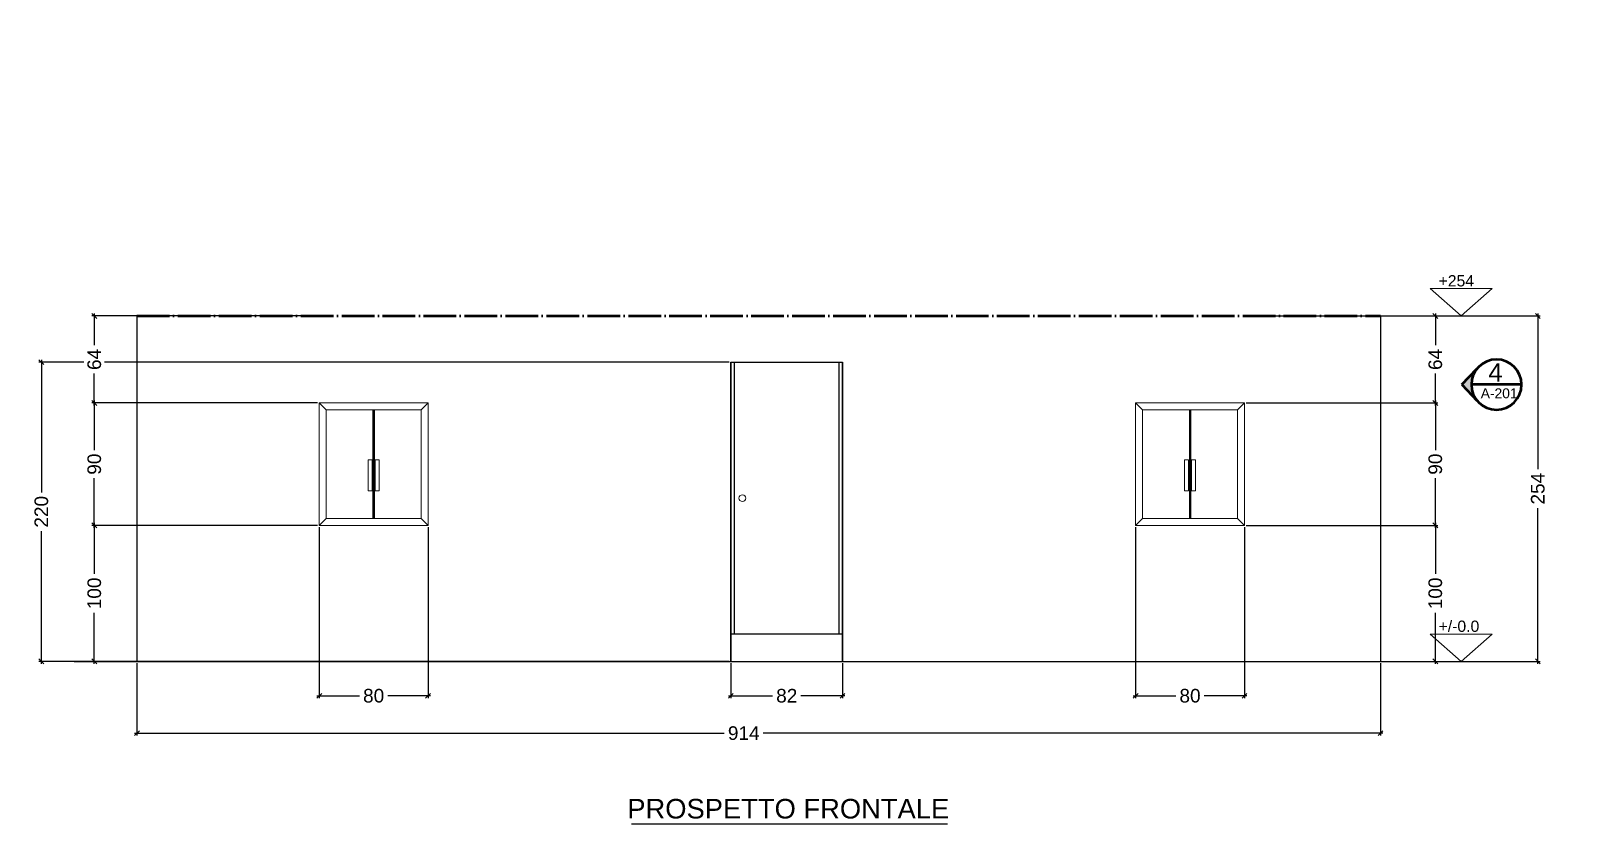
# Model space of a CAD drawing. Header units: inches. Extents: x 745 to 1928, y 308 to 2639.
# Drawn here: x 745 to 1889, y 308 to 890 of the extents above; entities that cross this region are included whole.
import ezdxf
from ezdxf.enums import TextEntityAlignment as Align

# ---------------------------------------------------------------- set-up
doc = ezdxf.new("R2010")
doc.units = ezdxf.units.IN
doc.header["$MEASUREMENT"] = 0
doc.linetypes.add('ACAD_ISO04W100', pattern=[30, 24, -3, 0, -3])
for name, color, linetype, lineweight in [('A-ELEV-MBE1', 7, 'Continuous', 25), ('A-ELEV-PATT', 8, 'Continuous', 18), ('A-FURN', 8, 'Continuous', 20), ('A-SECT-MCUT', 7, 'Continuous', 25), ('A-WALL-FULL', 7, 'Continuous', 50), ('G-ANNO-DIM', 90, 'Continuous', 18)]:
    doc.layers.add(name, color=color, linetype=linetype, lineweight=lineweight)
doc.styles.add('ARIAL', font='arial.ttf')
doc.styles.add('underline', font='arial.ttf')
doc.dimstyles.new('TICK_36', dxfattribs={"dimtxt": 10, "dimasz": 3.6, "dimexe": 1.8, "dimexo": 1.2, "dimgap": 1.8, "dimtad": 0, "dimdec": 0, "dimzin": 0, "dimdsep": 46, "dimtxsty": 'ARIAL', "dimblk": 'OBLIQUE', "dimcen": 1.8, "dimdle": 1.8, "dimclrd": 256, "dimclrt": 256, "dimadec": 0, "dimazin": 0, "dimtfac": 1, "dimtdec": 0, "dimtmove": 1, "dimatfit": 3, "dimldrblk": 'OPEN90', "dimfxl": 1, "dimtfill": 1, "dimtolj": 1, "dimtzin": 0, "dimarcsym": 0})

# ---------------------------------------------------------------- blocks, each defined once
blk = doc.blocks.new('_Oblique')
at = {"color": 0, "linetype": 'ByBlock', "lineweight": -2}
blk.add_line((-0.5, -0.5), (0.5, 0.5), dxfattribs=at)
blk = doc.blocks.new('*D7')
at = {"layer": 'Defpoints', "color": 0, "transparency": 16777216}
for p in [(1736.4, 681), (1736.4, 427), (1852, 427)]:
    blk.add_point(p, dxfattribs=at)
at = {"layer": 'G-ANNO-DIM', "color": 0, "lineweight": -2, "transparency": 16777216}
for p, q in [((1737.6, 681), (1853.8, 681)), ((1737.6, 427), (1853.8, 427))]:
    blk.add_line(p, q, dxfattribs=at)
at = {"layer": 'G-ANNO-DIM', "lineweight": -2, "transparency": 16777216}
for p, q in [((1852, 682.8), (1852, 567)), ((1852, 425.2), (1852, 541.1))]:
    blk.add_line(p, q, dxfattribs=at)
at = {"layer": 'G-ANNO-DIM', "lineweight": -2, "transparency": 16777216, "xscale": 3.6, "yscale": 3.6, "zscale": 3.6}
for p, rotation in [((1852, 681), 90), ((1852, 427), 270)]:
    blk.add_blockref('_Oblique', p, dxfattribs=dict(at, rotation=rotation))
at = {"layer": 'G-ANNO-DIM', "transparency": 16777216, "insert": (1852, 554), "char_height": 10, "attachment_point": 5, "rotation": 90, "style": 'ARIAL', "bg_fill": 3, "box_fill_scale": 1.25, "bg_fill_color": 256, "bg_fill_true_color": 13158600, "bg_fill_transparency": 0}
blk.add_mtext('\\A1;254', dxfattribs=at)
blk = doc.blocks.new('_Open90')
at = {"color": 0, "linetype": 'ByBlock', "lineweight": -2}
for p, q in [((0, 0), (-1, 0)), ((-0.5, 0.5), (0, 0)), ((0, 0), (-0.5, -0.5))]:
    blk.add_line(p, q, dxfattribs=at)
blk = doc.blocks.new('*D6')
at = {"layer": 'Defpoints', "color": 0, "transparency": 16777216}
for p in [(822.4, 427), (1736.4, 427), (1736.4, 374.2)]:
    blk.add_point(p, dxfattribs=at)
at = {"layer": 'G-ANNO-DIM', "color": 0, "lineweight": -2, "transparency": 16777216}
for p, q in [((822.4, 425.8), (822.4, 372.4)), ((1736.4, 425.8), (1736.4, 372.4))]:
    blk.add_line(p, q, dxfattribs=at)
at = {"layer": 'G-ANNO-DIM', "lineweight": -2, "transparency": 16777216}
for p, q in [((820.6, 374.2), (1255.6, 374.2)), ((1738.2, 374.2), (1281.2, 374.2))]:
    blk.add_line(p, q, dxfattribs=at)
at = {"layer": 'G-ANNO-DIM', "lineweight": -2, "transparency": 16777216, "xscale": 3.6, "yscale": 3.6, "zscale": 3.6, "rotation": 180}
blk.add_blockref('_Oblique', (822.4, 374.2), dxfattribs=at)
at = {"layer": 'G-ANNO-DIM', "lineweight": -2, "transparency": 16777216, "xscale": 3.6, "yscale": 3.6, "zscale": 3.6}
blk.add_blockref('_Oblique', (1736.4, 374.2), dxfattribs=at)
at = {"layer": 'G-ANNO-DIM', "transparency": 16777216, "insert": (1268.4, 374.2), "char_height": 10, "attachment_point": 5, "style": 'ARIAL', "bg_fill": 3, "box_fill_scale": 1.25, "bg_fill_color": 256, "bg_fill_true_color": 13158600, "bg_fill_transparency": 0}
blk.add_mtext('\\A1;914', dxfattribs=at)
blk = doc.blocks.new('*D22')
at = {"layer": 'Defpoints', "color": 0, "transparency": 16777216}
for p in [(1753.4, 1977.2), (1753.4, 1723.2), (1881.4, 1723.2), (956.4, 617), (791.1, 527), (956.4, 527)]:
    blk.add_point(p, dxfattribs=at)
at = {"layer": 'G-ANNO-DIM', "color": 0, "lineweight": -2, "transparency": 16777216}
for p, q in [((1754.6, 1977.2), (1883.2, 1977.2)), ((1754.6, 1723.2), (1883.2, 1723.2)), ((955.2, 617), (789.3, 617)), ((955.2, 527), (789.3, 527))]:
    blk.add_line(p, q, dxfattribs=at)
at = {"layer": 'G-ANNO-DIM', "lineweight": -2, "transparency": 16777216}
for p, q in [((1881.4, 1979), (1881.4, 1863.1)), ((1881.4, 1721.4), (1881.4, 1837.3)), ((791.1, 618.8), (791.1, 581)), ((791.1, 525.2), (791.1, 563.1))]:
    blk.add_line(p, q, dxfattribs=at)
at = {"layer": 'G-ANNO-DIM', "lineweight": -2, "transparency": 16777216, "xscale": 3.6, "yscale": 3.6, "zscale": 3.6}
for p, rotation in [((1881.4, 1977.2), 90), ((1881.4, 1723.2), 270), ((791.1, 617), 90), ((791.1, 527), 270)]:
    blk.add_blockref('_Oblique', p, dxfattribs=dict(at, rotation=rotation))
at = {"layer": 'G-ANNO-DIM', "transparency": 16777216, "char_height": 10, "attachment_point": 5, "rotation": 90, "style": 'ARIAL', "bg_fill": 3, "box_fill_scale": 1.25, "bg_fill_color": 256, "bg_fill_true_color": 13158600, "bg_fill_transparency": 0}
for s, insert in [('\\A1;254', (1881.4, 1850.2)), ('\\A1;90', (791.1, 572))]:
    blk.add_mtext(s, dxfattribs=dict(at, insert=insert))
blk = doc.blocks.new('*D21')
at = {"layer": 'Defpoints', "color": 0, "transparency": 16777216}
for p in [(839.4, 1723.2), (1439.4, 1723.2), (1439.4, 1679.7), (1258.9, 647), (752.2, 427), (1258.9, 427)]:
    blk.add_point(p, dxfattribs=at)
at = {"layer": 'G-ANNO-DIM', "color": 0, "lineweight": -2, "transparency": 16777216}
for p, q in [((839.4, 1722), (839.4, 1677.9)), ((1439.4, 1722), (1439.4, 1677.9)), ((1257.7, 647), (750.4, 647)), ((1257.7, 427), (750.4, 427))]:
    blk.add_line(p, q, dxfattribs=at)
at = {"layer": 'G-ANNO-DIM', "lineweight": -2, "transparency": 16777216}
for p, q in [((837.6, 1679.7), (1126.6, 1679.7)), ((1441.2, 1679.7), (1152.3, 1679.7)), ((752.2, 648.8), (752.2, 550)), ((752.2, 425.2), (752.2, 524.1))]:
    blk.add_line(p, q, dxfattribs=at)
at = {"layer": 'G-ANNO-DIM', "lineweight": -2, "transparency": 16777216, "xscale": 3.6, "yscale": 3.6, "zscale": 3.6}
for p, rotation in [((839.4, 1679.7), 180), ((752.2, 647), 90), ((752.2, 427), 270)]:
    blk.add_blockref('_Oblique', p, dxfattribs=dict(at, rotation=rotation))
blk.add_blockref('_Oblique', (1439.4, 1679.7), dxfattribs=at)
at = {"layer": 'G-ANNO-DIM', "transparency": 16777216, "insert": (1139.4, 1679.7), "char_height": 10, "attachment_point": 5, "style": 'ARIAL', "bg_fill": 3, "box_fill_scale": 1.25, "bg_fill_color": 256, "bg_fill_true_color": 13158600, "bg_fill_transparency": 0}
blk.add_mtext('\\A1;600', dxfattribs=at)
at = {"layer": 'G-ANNO-DIM', "transparency": 16777216, "insert": (752.2, 537), "char_height": 10, "attachment_point": 5, "rotation": 90, "style": 'ARIAL', "bg_fill": 3, "box_fill_scale": 1.25, "bg_fill_color": 256, "bg_fill_true_color": 13158600, "bg_fill_transparency": 0}
blk.add_mtext('\\A1;220', dxfattribs=at)
blk = doc.blocks.new('*D23')
at = {"layer": 'Defpoints', "color": 0, "transparency": 16777216}
for p in [(1439.4, 1723.2), (1753.4, 1723.2), (1753.4, 1679.7), (791.1, 681), (956.4, 681), (956.4, 617)]:
    blk.add_point(p, dxfattribs=at)
at = {"layer": 'G-ANNO-DIM', "color": 0, "lineweight": -2, "transparency": 16777216}
for p, q in [((1439.4, 1722), (1439.4, 1677.9)), ((1753.4, 1722), (1753.4, 1677.9)), ((955.2, 681), (789.3, 681)), ((955.2, 617), (789.3, 617))]:
    blk.add_line(p, q, dxfattribs=at)
at = {"layer": 'G-ANNO-DIM', "lineweight": -2, "transparency": 16777216}
for p, q in [((1437.6, 1679.7), (1595.3, 1679.7)), ((1755.2, 1679.7), (1621, 1679.7)), ((791.1, 682.8), (791.1, 658)), ((791.1, 615.2), (791.1, 640.1))]:
    blk.add_line(p, q, dxfattribs=at)
at = {"layer": 'G-ANNO-DIM', "lineweight": -2, "transparency": 16777216, "xscale": 3.6, "yscale": 3.6, "zscale": 3.6}
for p, rotation in [((1439.4, 1679.7), 180), ((791.1, 681), 90), ((791.1, 617), 270)]:
    blk.add_blockref('_Oblique', p, dxfattribs=dict(at, rotation=rotation))
blk.add_blockref('_Oblique', (1753.4, 1679.7), dxfattribs=at)
at = {"layer": 'G-ANNO-DIM', "transparency": 16777216, "insert": (1608.2, 1679.7), "char_height": 10, "attachment_point": 5, "style": 'ARIAL', "bg_fill": 3, "box_fill_scale": 1.25, "bg_fill_color": 256, "bg_fill_true_color": 13158600, "bg_fill_transparency": 0}
blk.add_mtext('\\A1;314', dxfattribs=at)
at = {"layer": 'G-ANNO-DIM', "transparency": 16777216, "insert": (791.1, 649), "char_height": 10, "attachment_point": 5, "rotation": 90, "style": 'ARIAL', "bg_fill": 3, "box_fill_scale": 1.25, "bg_fill_color": 256, "bg_fill_true_color": 13158600, "bg_fill_transparency": 0}
blk.add_mtext('\\A1;64', dxfattribs=at)
blk = doc.blocks.new('*D24')
at = {"layer": 'Defpoints', "color": 0, "transparency": 16777216}
for p in [(839.4, 1723.2), (1753.4, 1723.2), (1753.4, 1633.5), (956.4, 527), (791.1, 427), (956.4, 427)]:
    blk.add_point(p, dxfattribs=at)
at = {"layer": 'G-ANNO-DIM', "color": 0, "lineweight": -2, "transparency": 16777216}
for p, q in [((839.4, 1722), (839.4, 1631.7)), ((1753.4, 1722), (1753.4, 1631.7)), ((955.2, 527), (789.3, 527)), ((955.2, 427), (789.3, 427))]:
    blk.add_line(p, q, dxfattribs=at)
at = {"layer": 'G-ANNO-DIM', "lineweight": -2, "transparency": 16777216}
for p, q in [((837.6, 1633.5), (1280.2, 1633.5)), ((1755.2, 1633.5), (1305.8, 1633.5)), ((791.1, 528.8), (791.1, 489.4)), ((791.1, 425.2), (791.1, 464.7))]:
    blk.add_line(p, q, dxfattribs=at)
at = {"layer": 'G-ANNO-DIM', "lineweight": -2, "transparency": 16777216, "xscale": 3.6, "yscale": 3.6, "zscale": 3.6}
for p, rotation in [((839.4, 1633.5), 180), ((791.1, 527), 90), ((791.1, 427), 270)]:
    blk.add_blockref('_Oblique', p, dxfattribs=dict(at, rotation=rotation))
blk.add_blockref('_Oblique', (1753.4, 1633.5), dxfattribs=at)
at = {"layer": 'G-ANNO-DIM', "transparency": 16777216, "insert": (1293, 1633.5), "char_height": 10, "attachment_point": 5, "style": 'ARIAL', "bg_fill": 3, "box_fill_scale": 1.25, "bg_fill_color": 256, "bg_fill_true_color": 13158600, "bg_fill_transparency": 0}
blk.add_mtext('\\A1;914', dxfattribs=at)
at = {"layer": 'G-ANNO-DIM', "transparency": 16777216, "insert": (791.1, 477), "char_height": 10, "attachment_point": 5, "rotation": 90, "style": 'ARIAL', "bg_fill": 3, "box_fill_scale": 1.25, "bg_fill_color": 256, "bg_fill_true_color": 13158600, "bg_fill_transparency": 0}
blk.add_mtext('\\A1;100', dxfattribs=at)
blk = doc.blocks.new('wall elev section')
h = blk.add_hatch(color=256)
h.dxf.hatch_style = 1
h.paths.add_polyline_path([(-10.6, -11.2), (0, 0), (-10.6, 11.2, -0.171451), (-6.7, 0, -0.171451)])
for p, q in [((0, 0), (-10.6, 11.2)), ((-42.3, 0), (-6.7, 0)), ((0, 0), (-10.6, -11.2))]:
    blk.add_line(p, q)
blk.add_circle((-24.5, 0), 17.8)
at = {"style": 'ARIAL'}
for tag, height, p in [('A', 13, (-24.2, 8.7)), ('A-301', 7, (-24.6, -6.1))]:
    blk.add_attdef(tag, text='', height=height, dxfattribs=at).set_placement(p, align=Align.MIDDLE_CENTER)
blk = doc.blocks.new('*D18')
at = {"layer": 'Defpoints', "color": 0, "transparency": 16777216}
for p in [(1636.4, 617), (1776.7, 617), (1636.4, 527)]:
    blk.add_point(p, dxfattribs=at)
at = {"layer": 'G-ANNO-DIM', "lineweight": -2, "transparency": 16777216}
for p, q in [((1776.7, 618.8), (1776.7, 581)), ((1776.7, 525.2), (1776.7, 563.1))]:
    blk.add_line(p, q, dxfattribs=at)
at = {"layer": 'G-ANNO-DIM', "color": 0, "lineweight": -2, "transparency": 16777216}
for p, q in [((1637.6, 617), (1778.5, 617)), ((1637.6, 527), (1778.5, 527))]:
    blk.add_line(p, q, dxfattribs=at)
at = {"layer": 'G-ANNO-DIM', "lineweight": -2, "transparency": 16777216, "xscale": 3.6, "yscale": 3.6, "zscale": 3.6}
for p, rotation in [((1776.7, 617), 90), ((1776.7, 527), 270)]:
    blk.add_blockref('_Oblique', p, dxfattribs=dict(at, rotation=rotation))
at = {"layer": 'G-ANNO-DIM', "transparency": 16777216, "insert": (1776.7, 572), "char_height": 10, "attachment_point": 5, "rotation": 90, "style": 'ARIAL', "bg_fill": 3, "box_fill_scale": 1.25, "bg_fill_color": 256, "bg_fill_true_color": 13158600, "bg_fill_transparency": 0}
blk.add_mtext('\\A1;90', dxfattribs=at)
blk = doc.blocks.new('*D19')
at = {"layer": 'Defpoints', "color": 0, "transparency": 16777216}
for p in [(1636.4, 681), (1776.7, 681), (1636.4, 617)]:
    blk.add_point(p, dxfattribs=at)
at = {"layer": 'G-ANNO-DIM', "color": 0, "lineweight": -2, "transparency": 16777216}
for p, q in [((1637.6, 681), (1778.5, 681)), ((1637.6, 617), (1778.5, 617))]:
    blk.add_line(p, q, dxfattribs=at)
at = {"layer": 'G-ANNO-DIM', "lineweight": -2, "transparency": 16777216}
for p, q in [((1776.7, 682.8), (1776.7, 658)), ((1776.7, 615.2), (1776.7, 640.1))]:
    blk.add_line(p, q, dxfattribs=at)
at = {"layer": 'G-ANNO-DIM', "lineweight": -2, "transparency": 16777216, "xscale": 3.6, "yscale": 3.6, "zscale": 3.6}
for p, rotation in [((1776.7, 681), 90), ((1776.7, 617), 270)]:
    blk.add_blockref('_Oblique', p, dxfattribs=dict(at, rotation=rotation))
at = {"layer": 'G-ANNO-DIM', "transparency": 16777216, "insert": (1776.7, 649), "char_height": 10, "attachment_point": 5, "rotation": 90, "style": 'ARIAL', "bg_fill": 3, "box_fill_scale": 1.25, "bg_fill_color": 256, "bg_fill_true_color": 13158600, "bg_fill_transparency": 0}
blk.add_mtext('\\A1;64', dxfattribs=at)
blk = doc.blocks.new('*D20')
at = {"layer": 'Defpoints', "color": 0, "transparency": 16777216}
for p in [(1636.4, 527), (1636.4, 427), (1776.7, 427)]:
    blk.add_point(p, dxfattribs=at)
at = {"layer": 'G-ANNO-DIM', "color": 0, "lineweight": -2, "transparency": 16777216}
for p, q in [((1637.6, 527), (1778.5, 527)), ((1637.6, 427), (1778.5, 427))]:
    blk.add_line(p, q, dxfattribs=at)
at = {"layer": 'G-ANNO-DIM', "lineweight": -2, "transparency": 16777216}
for p, q in [((1776.7, 528.8), (1776.7, 489.4)), ((1776.7, 425.2), (1776.7, 464.7))]:
    blk.add_line(p, q, dxfattribs=at)
at = {"layer": 'G-ANNO-DIM', "lineweight": -2, "transparency": 16777216, "xscale": 3.6, "yscale": 3.6, "zscale": 3.6}
for p, rotation in [((1776.7, 527), 90), ((1776.7, 427), 270)]:
    blk.add_blockref('_Oblique', p, dxfattribs=dict(at, rotation=rotation))
at = {"layer": 'G-ANNO-DIM', "transparency": 16777216, "insert": (1776.7, 477), "char_height": 10, "attachment_point": 5, "rotation": 90, "style": 'ARIAL', "bg_fill": 3, "box_fill_scale": 1.25, "bg_fill_color": 256, "bg_fill_true_color": 13158600, "bg_fill_transparency": 0}
blk.add_mtext('\\A1;100', dxfattribs=at)
blk = doc.blocks.new('*D25')
at = {"layer": 'Defpoints', "color": 0, "transparency": 16777216}
for p in [(956.4, 527), (1036.4, 527), (1036.4, 401.7)]:
    blk.add_point(p, dxfattribs=at)
at = {"layer": 'G-ANNO-DIM', "color": 0, "lineweight": -2, "transparency": 16777216}
for p, q in [((956.4, 525.8), (956.4, 399.9)), ((1036.4, 525.8), (1036.4, 399.9))]:
    blk.add_line(p, q, dxfattribs=at)
at = {"layer": 'G-ANNO-DIM', "lineweight": -2, "transparency": 16777216}
for p, q in [((954.6, 401.7), (987.5, 401.7)), ((1038.2, 401.7), (1005.4, 401.7))]:
    blk.add_line(p, q, dxfattribs=at)
at = {"layer": 'G-ANNO-DIM', "lineweight": -2, "transparency": 16777216, "xscale": 3.6, "yscale": 3.6, "zscale": 3.6, "rotation": 180}
blk.add_blockref('_Oblique', (956.4, 401.7), dxfattribs=at)
at = {"layer": 'G-ANNO-DIM', "lineweight": -2, "transparency": 16777216, "xscale": 3.6, "yscale": 3.6, "zscale": 3.6}
blk.add_blockref('_Oblique', (1036.4, 401.7), dxfattribs=at)
at = {"layer": 'G-ANNO-DIM', "transparency": 16777216, "insert": (996.4, 401.7), "char_height": 10, "attachment_point": 5, "style": 'ARIAL', "bg_fill": 3, "box_fill_scale": 1.25, "bg_fill_color": 256, "bg_fill_true_color": 13158600, "bg_fill_transparency": 0}
blk.add_mtext('\\A1;80', dxfattribs=at)
blk = doc.blocks.new('*D26')
at = {"layer": 'Defpoints', "color": 0, "transparency": 16777216}
for p in [(1258.9, 427), (1341, 427), (1341, 401.7)]:
    blk.add_point(p, dxfattribs=at)
at = {"layer": 'G-ANNO-DIM', "color": 0, "lineweight": -2, "transparency": 16777216}
for p, q in [((1258.9, 425.8), (1258.9, 399.9)), ((1341, 425.8), (1341, 399.9))]:
    blk.add_line(p, q, dxfattribs=at)
at = {"layer": 'G-ANNO-DIM', "lineweight": -2, "transparency": 16777216}
for p, q in [((1257.1, 401.7), (1291.1, 401.7)), ((1342.8, 401.7), (1308.9, 401.7))]:
    blk.add_line(p, q, dxfattribs=at)
at = {"layer": 'G-ANNO-DIM', "lineweight": -2, "transparency": 16777216, "xscale": 3.6, "yscale": 3.6, "zscale": 3.6, "rotation": 180}
blk.add_blockref('_Oblique', (1258.9, 401.7), dxfattribs=at)
at = {"layer": 'G-ANNO-DIM', "lineweight": -2, "transparency": 16777216, "xscale": 3.6, "yscale": 3.6, "zscale": 3.6}
blk.add_blockref('_Oblique', (1341, 401.7), dxfattribs=at)
at = {"layer": 'G-ANNO-DIM', "transparency": 16777216, "insert": (1300, 401.7), "char_height": 10, "attachment_point": 5, "style": 'ARIAL', "bg_fill": 3, "box_fill_scale": 1.25, "bg_fill_color": 256, "bg_fill_true_color": 13158600, "bg_fill_transparency": 0}
blk.add_mtext('\\A1;82', dxfattribs=at)
blk = doc.blocks.new('*D27')
at = {"layer": 'Defpoints', "color": 0, "transparency": 16777216}
for p in [(1556.4, 527), (1636.4, 527), (1636.4, 401.7)]:
    blk.add_point(p, dxfattribs=at)
at = {"layer": 'G-ANNO-DIM', "color": 0, "lineweight": -2, "transparency": 16777216}
for p, q in [((1556.4, 525.8), (1556.4, 399.9)), ((1636.4, 525.8), (1636.4, 399.9))]:
    blk.add_line(p, q, dxfattribs=at)
at = {"layer": 'G-ANNO-DIM', "lineweight": -2, "transparency": 16777216}
for p, q in [((1554.6, 401.7), (1587.5, 401.7)), ((1638.2, 401.7), (1605.4, 401.7))]:
    blk.add_line(p, q, dxfattribs=at)
at = {"layer": 'G-ANNO-DIM', "lineweight": -2, "transparency": 16777216, "xscale": 3.6, "yscale": 3.6, "zscale": 3.6, "rotation": 180}
blk.add_blockref('_Oblique', (1556.4, 401.7), dxfattribs=at)
at = {"layer": 'G-ANNO-DIM', "lineweight": -2, "transparency": 16777216, "xscale": 3.6, "yscale": 3.6, "zscale": 3.6}
blk.add_blockref('_Oblique', (1636.4, 401.7), dxfattribs=at)
at = {"layer": 'G-ANNO-DIM', "transparency": 16777216, "insert": (1596.4, 401.7), "char_height": 10, "attachment_point": 5, "style": 'ARIAL', "bg_fill": 3, "box_fill_scale": 1.25, "bg_fill_color": 256, "bg_fill_true_color": 13158600, "bg_fill_transparency": 0}
blk.add_mtext('\\A1;80', dxfattribs=at)

msp = doc.modelspace()

# ---------------------------------------------------------------- linework, layer by layer
msp.add_line((1185.8, 307.5), (1418.1, 307.5))
at = {"layer": 'A-ELEV-MBE1'}
for p, q in [((1258.9, 647), (1258.9, 427)), ((1258.9, 647), (1341, 647)), ((1258.9, 427), (1258.9, 647)), ((1261.4, 647), (1261.4, 447)), ((1338.4, 647), (1338.4, 447)), ((1341, 647), (1341, 427)), ((1341, 427), (1341, 647)), ((1341, 447), (1258.9, 447))]:
    msp.add_line(p, q, dxfattribs=at)
at = {"layer": 'A-ELEV-PATT'}
for p, q in [((995.4, 575.1), (992.4, 575.1)), ((992.4, 575.1), (992.4, 552.5)), ((995.4, 552.5), (995.4, 575.1)), ((997.4, 575.1), (1000.5, 575.1)), ((997.4, 552.5), (997.4, 575.1)), ((1000.5, 575.1), (1000.5, 552.5)), ((1595.4, 575.1), (1592.4, 575.1)), ((1592.4, 575.1), (1592.4, 552.5)), ((1595.4, 552.5), (1595.4, 575.1)), ((1597.4, 575.1), (1600.5, 575.1)), ((1597.4, 552.5), (1597.4, 575.1)), ((1600.5, 575.1), (1600.5, 552.5))]:
    msp.add_line(p, q, dxfattribs=at)
at = {"layer": 'A-FURN'}
for p, q in [((956.4, 527), (956.4, 617)), ((956.4, 617), (1036.4, 617)), ((961.4, 612), (956.4, 617)), ((1031.4, 612), (961.4, 612)), ((961.4, 612), (961.4, 532)), ((995.9, 612), (996.4, 612)), ((995.9, 612), (995.9, 532)), ((996.4, 612), (996.4, 532)), ((996.4, 612), (996.9, 612)), ((996.9, 612), (996.9, 532)), ((1031.4, 612), (1036.4, 617)), ((1031.4, 532), (1031.4, 612)), ((1036.4, 617), (1036.4, 527)), ((1556.4, 527), (1556.4, 617)), ((1556.4, 617), (1636.4, 617)), ((1561.4, 612), (1556.4, 617)), ((1631.4, 612), (1561.4, 612)), ((1561.4, 612), (1561.4, 532)), ((1595.9, 612), (1596.4, 612)), ((1595.9, 612), (1595.9, 532)), ((1596.4, 612), (1596.4, 532)), ((1596.4, 612), (1596.9, 612)), ((1596.9, 612), (1596.9, 532)), ((1631.4, 612), (1636.4, 617)), ((1631.4, 532), (1631.4, 612)), ((1636.4, 617), (1636.4, 527)), ((995.4, 552.5), (992.4, 552.5)), ((1000.5, 552.5), (997.4, 552.5)), ((1595.4, 552.5), (1592.4, 552.5)), ((1600.5, 552.5), (1597.4, 552.5)), ((956.4, 527), (961.4, 532)), ((1036.4, 527), (956.4, 527)), ((961.4, 532), (1031.4, 532)), ((1036.4, 527), (1031.4, 532)), ((1556.4, 527), (1561.4, 532)), ((1636.4, 527), (1556.4, 527)), ((1561.4, 532), (1631.4, 532)), ((1636.4, 527), (1631.4, 532))]:
    msp.add_line(p, q, dxfattribs=at)
at = {"layer": 'A-FURN', "ltscale": 0.8}
msp.add_circle((1267.4, 547), 2.5, dxfattribs=at)
at = {"layer": 'A-SECT-MCUT'}
for p, q in [((822.4, 681), (822.4, 427)), ((1736.4, 681), (1736.4, 427)), ((776.4, 427), (1796.4, 427))]:
    msp.add_line(p, q, dxfattribs=at)

# ---------------------------------------------------------------- texts
at = {"style": 'underline'}
msp.add_text('PROSPETTO FRONTALE', height=14.381, dxfattribs=at).set_placement((1182.8, 311.5))
at = {"layer": 'G-ANNO-DIM', "style": 'underline'}
msp.add_text('+254', height=8.28, dxfattribs=at).set_placement((1779.1, 702.7))

# ---------------------------------------------------------------- next in the draw order: dimensions: what is measured, and where the dimension line sits
at = {"layer": 'G-ANNO-DIM'}
dim = msp.add_linear_dim(base=(1852, 427), p1=(1736.4, 681), p2=(1736.4, 427), angle=90, dimstyle='TICK_36', dxfattribs=at)
dim.commit()
dim.dimension.update_dxf_attribs({"geometry": '*D7', "text_midpoint": (1852, 554)})

# ---------------------------------------------------------------- next in the draw order: hatches: boundary and pattern name
h = msp.add_hatch(color=256, dxfattribs=at)
h.dxf.hatch_style = 1
h.paths.add_polyline_path([(1818.5, 701.1), (1773, 701.1), (1795.7, 681)], flags=17)
h.paths.add_polyline_path([(1773, 701.1), (1795.7, 681), (1818.5, 701.1)])
h = msp.add_hatch(color=256, dxfattribs=at)
h.dxf.hatch_style = 1
h.paths.add_polyline_path([(1818.5, 447.1), (1773, 447.1), (1795.7, 427)], flags=17)
h.paths.add_polyline_path([(1773, 447.1), (1795.7, 427), (1818.5, 447.1)])

# ---------------------------------------------------------------- next in the draw order: linework, layer by layer
for points in [[(1773, 701.1), (1795.7, 681), (1818.5, 701.1)], [(1773, 447.1), (1795.7, 427), (1818.5, 447.1)]]:
    msp.add_lwpolyline(points, close=True, dxfattribs=at)

# ---------------------------------------------------------------- next in the draw order: texts
at = {"layer": 'G-ANNO-DIM', "style": 'underline'}
msp.add_text('+/-0.0', height=8.28, dxfattribs=at).set_placement((1779.1, 448.7))

# ---------------------------------------------------------------- next in the draw order: dimensions: what is measured, and where the dimension line sits
at = {"layer": 'G-ANNO-DIM'}
dim = msp.add_linear_dim(base=(1736.4, 374.2), p1=(822.4, 427), p2=(1736.4, 427), dimstyle='TICK_36', override={"dimtmove": 0}, dxfattribs=at)
dim.commit()
dim.dimension.update_dxf_attribs({"geometry": '*D6', "text_midpoint": (1268.4, 374.2), "dimtype": 160})

# ---------------------------------------------------------------- next in the draw order: dimensions: what is measured, and where the dimension line sits
dim = msp.add_linear_dim(base=(1881.4, 1723.2), p1=(1753.4, 1977.2), p2=(1753.4, 1723.2), angle=90, dimstyle='TICK_36', dxfattribs=at)
dim.commit()
dim.dimension.update_dxf_attribs({"geometry": '*D22', "text_midpoint": (1881.4, 1850.2)})

# ---------------------------------------------------------------- next in the draw order: block references
at = {"layer": 'A-WALL-FULL'}
ref = msp.add_blockref('wall elev section', (1796.2, 630.5), dxfattribs=dict(at, xscale=-1.037771304502293, yscale=1.037771304502293, zscale=1.037771304502293))
ref.add_attrib('A-301', 'A-201', dxfattribs={"layer": '0', "height": 7.26, "style": 'ARIAL'}).set_placement((1823.6, 624.1), align=Align.MIDDLE_CENTER)
ref.add_attrib('A', '4', dxfattribs={"layer": '0', "height": 13.5, "style": 'ARIAL'}).set_placement((1820.9, 639.5), align=Align.MIDDLE_CENTER)

# ---------------------------------------------------------------- next in the draw order: dimensions: what is measured, and where the dimension line sits
at = {"layer": 'G-ANNO-DIM'}
dim = msp.add_linear_dim(base=(1439.4, 1679.7), p1=(839.4, 1723.2), p2=(1439.4, 1723.2), dimstyle='TICK_36', dxfattribs=at)
dim.commit()
dim.dimension.update_dxf_attribs({"geometry": '*D21', "text_midpoint": (1139.4, 1679.7), "dimtype": 160})

# ---------------------------------------------------------------- next in the draw order: dimensions: what is measured, and where the dimension line sits
dim = msp.add_linear_dim(base=(1753.4, 1679.7), p1=(1439.4, 1723.2), p2=(1753.4, 1723.2), dimstyle='TICK_36', override={"dimtmove": 0}, dxfattribs=at)
dim.commit()
dim.dimension.update_dxf_attribs({"geometry": '*D23', "text_midpoint": (1608.2, 1679.7), "dimtype": 160})

# ---------------------------------------------------------------- next in the draw order: dimensions: what is measured, and where the dimension line sits
dim = msp.add_linear_dim(base=(1753.4, 1633.5), p1=(839.4, 1723.2), p2=(1753.4, 1723.2), dimstyle='TICK_36', override={"dimtmove": 0}, dxfattribs=at)
dim.commit()
dim.dimension.update_dxf_attribs({"geometry": '*D24', "text_midpoint": (1293, 1633.5), "dimtype": 160})

# ---------------------------------------------------------------- next in the draw order: linework, layer by layer
at = {"layer": 'A-WALL-FULL', "linetype": 'ACAD_ISO04W100'}
msp.add_line((822.4, 681), (1736.4, 681), dxfattribs=at)

# ---------------------------------------------------------------- next in the draw order: dimensions: what is measured, and where the dimension line sits
at = {"layer": 'G-ANNO-DIM'}
dim = msp.add_linear_dim(base=(1776.7, 617), p1=(1636.4, 527), p2=(1636.4, 617), angle=90, dimstyle='TICK_36', dxfattribs=at)
dim.commit()
dim.dimension.update_dxf_attribs({"geometry": '*D18', "text_midpoint": (1776.7, 572)})

# ---------------------------------------------------------------- next in the draw order: dimensions: what is measured, and where the dimension line sits
for base, p1, p2, picture, middle in [((752.2, 427), (1258.9, 647), (1258.9, 427), '*D21', (752.2, 537)), ((1776.7, 681), (1636.4, 617), (1636.4, 681), '*D19', (1776.7, 649)), ((1776.7, 427), (1636.4, 527), (1636.4, 427), '*D20', (1776.7, 477))]:
    dim = msp.add_linear_dim(base=base, p1=p1, p2=p2, angle=90, dimstyle='TICK_36', dxfattribs=at)
    dim.commit()
    dim.dimension.update_dxf_attribs({"geometry": picture, "text_midpoint": middle})

# ---------------------------------------------------------------- next in the draw order: dimensions: what is measured, and where the dimension line sits
dim = msp.add_linear_dim(base=(791.1, 527), p1=(956.4, 617), p2=(956.4, 527), angle=90, dimstyle='TICK_36', dxfattribs=at)
dim.commit()
dim.dimension.update_dxf_attribs({"geometry": '*D22', "text_midpoint": (791.1, 572)})

# ---------------------------------------------------------------- next in the draw order: dimensions: what is measured, and where the dimension line sits
dim = msp.add_linear_dim(base=(791.1, 681), p1=(956.4, 617), p2=(956.4, 681), angle=90, dimstyle='TICK_36', dxfattribs=at)
dim.commit()
dim.dimension.update_dxf_attribs({"geometry": '*D23', "text_midpoint": (791.1, 649)})

# ---------------------------------------------------------------- next in the draw order: dimensions: what is measured, and where the dimension line sits
dim = msp.add_linear_dim(base=(791.1, 427), p1=(956.4, 527), p2=(956.4, 427), angle=90, dimstyle='TICK_36', dxfattribs=at)
dim.commit()
dim.dimension.update_dxf_attribs({"geometry": '*D24', "text_midpoint": (791.1, 477)})

# ---------------------------------------------------------------- next in the draw order: dimensions: what is measured, and where the dimension line sits
for base, p1, p2, picture, middle in [((1036.4, 401.7), (956.4, 527), (1036.4, 527), '*D25', (996.4, 401.7)), ((1636.4, 401.7), (1556.4, 527), (1636.4, 527), '*D27', (1596.4, 401.7)), ((1341, 401.7), (1258.9, 427), (1341, 427), '*D26', (1300, 401.7))]:
    dim = msp.add_linear_dim(base=base, p1=p1, p2=p2, dimstyle='TICK_36', dxfattribs=at)
    dim.commit()
    dim.dimension.update_dxf_attribs({"geometry": picture, "text_midpoint": middle})

doc.saveas('drawing.dxf')
